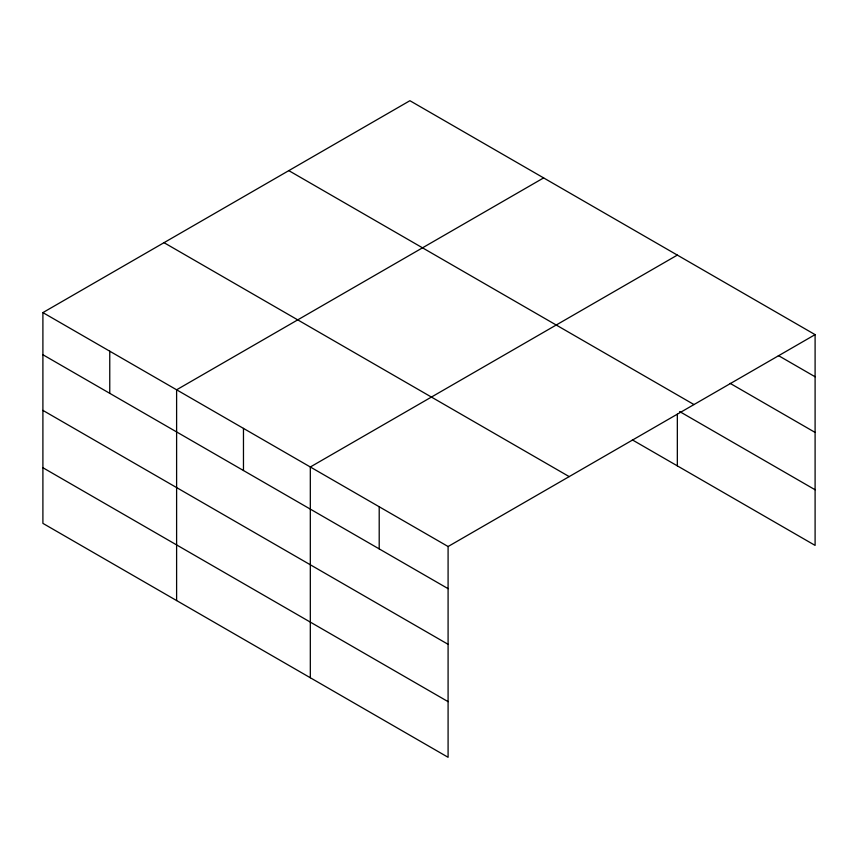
<?xml version="1.0" encoding="UTF-8"?>
<svg xmlns="http://www.w3.org/2000/svg" width="858" height="858" viewBox="0 0 858 858"><rect width="100%" height="100%" fill="white"/><g stroke="black" fill="none" stroke-linecap="round" stroke-linejoin="round"><path stroke-width="1.29" d="M448.091 644.315L448.091 546.525L42.9 312.602L42.9 523.369L448.091 757.292L448.091 644.315L42.9 410.381M632.378 439.907L815.1 545.398L815.1 334.631L409.909 100.708L42.9 312.602M543.629 177.906L176.609 389.8L176.609 600.557M677.337 255.094L310.317 466.988L310.317 677.756M448.091 546.525L815.1 334.631M778.367 355.555L815.1 376.769M730.147 383.365L815.1 432.421M288.803 170.624L693.983 404.558M679.633 411.54L815.1 489.757M164.017 242.675L569.197 476.608M42.9 354.729L448.091 588.663M42.9 467.717L448.091 701.651M677.337 414.189L677.337 465.862M379.204 506.756L379.204 548.895M243.468 428.389L243.468 470.527M109.76 351.201L109.76 393.329"/></g></svg>
